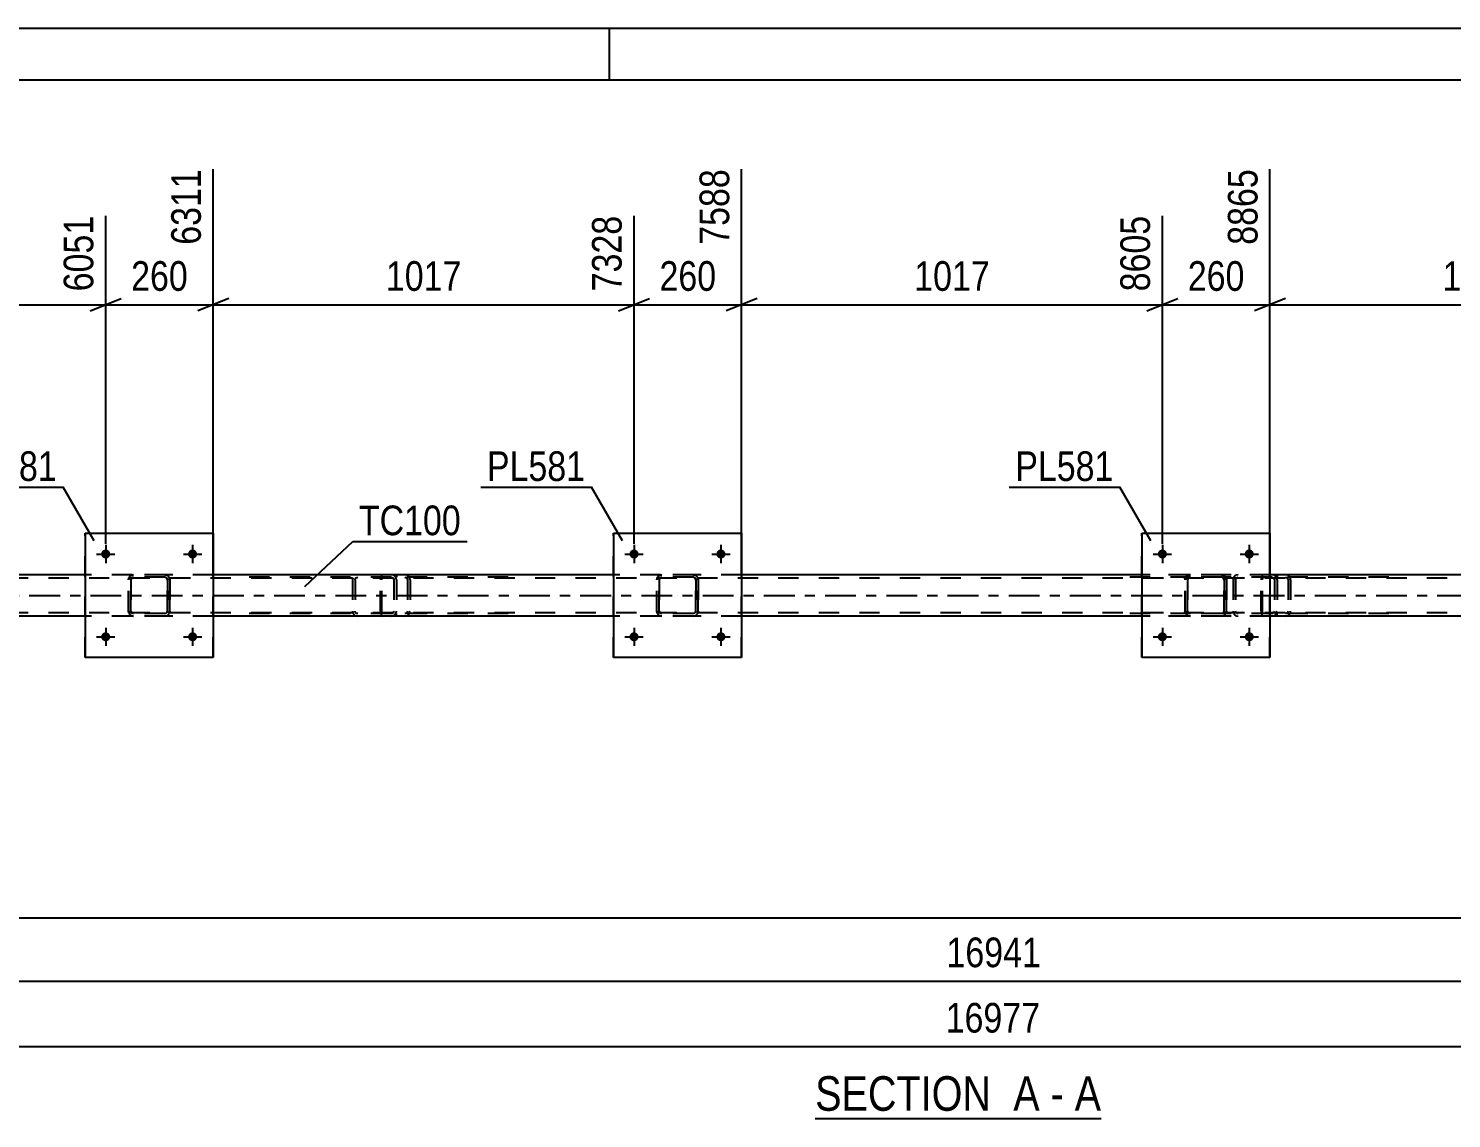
# Model space of a CAD drawing. Header units: millimetres. Extents: x -129 to 712, y -428 to 166.
# Drawn here: x 235.8 to 373.3, y 61.1 to 166.4 of the extents above; entities that cross this region are included whole.
import ezdxf

# ---------------------------------------------------------------- set-up
doc = ezdxf.new("R2010")
doc.units = ezdxf.units.MM
doc.linetypes.add('DXK_LINE_DOT2', pattern=[3.9198, 1.9599, -1.9599])
doc.linetypes.add('DXK_LINE_DOT3', pattern=[5.9187, 2.979, -0.9799, 0.9799, -0.9799])
doc.styles.add('Arial Narrow', font='ARIALN.TTF', dxfattribs={"height": 0.2})

# ---------------------------------------------------------------- blocks, each defined once
blk = doc.blocks.new('Unknown-232816670-1133')
at = {"color": 5, "linetype": 'Continuous'}
for p, q in [((711.94, 166.41), (-129.06, 166.41)), ((291.94, 161.41), (291.94, 166.41)), ((706.94, 161.41), (-124.06, 161.41))]:
    blk.add_line(p, q, dxfattribs=at)
blk = doc.blocks.new('Unknown-232816670-11 - 6691')
at = {"color": 6, "linetype": 'Continuous'}
blk.add_line((311.81, 61.06), (339.46, 61.06), dxfattribs=at)
at = {"color": 0, "linetype": 'Continuous'}
for points in [[(329.92, 61.81), (329.92, 65.31), (311.81, 65.31), (311.81, 61.81)], [(333.53, 61.81), (333.53, 65.31), (330.97, 65.31), (330.97, 61.81)], [(335.85, 61.81), (335.85, 65.31), (334.58, 65.31), (334.58, 61.81)], [(339.46, 61.81), (339.46, 65.31), (336.9, 65.31), (336.9, 61.81)]]:
    blk.add_wipeout(points, dxfattribs=at)
at = {"color": 7, "linetype": 'Continuous', "style": 'Arial Narrow'}
for s, p in [('SECTION ', (311.81, 61.81)), ('A', (330.97, 61.81)), ('A', (336.9, 61.81)), ('-', (334.58, 61.81))]:
    blk.add_text(s, height=3.34, dxfattribs=at).set_placement(p)
blk = doc.blocks.new('Part-232816670-6925 - 6691')
at = {"color": 7, "linetype": 'DXK_LINE_DOT2'}
for p, q in [((355.95, 113.62), (341.05, 113.62)), ((355.95, 113.38), (341.05, 113.38)), ((352.25, 113.32), (352.21, 113.14)), ((352.21, 113.14), (352.21, 110.1)), ((352.46, 113.14), (352.48, 113.23)), ((352.46, 113.14), (352.46, 110.1)), ((352.48, 113.23), (352.54, 113.31)), ((352.72, 113.62), (352.52, 113.58)), ((352.54, 113.31), (352.62, 113.36)), ((352.62, 113.36), (352.72, 113.38)), ((356.15, 113.58), (355.95, 113.62)), ((355.95, 113.38), (356.05, 113.36)), ((356.05, 113.36), (356.14, 113.31)), ((356.14, 113.31), (356.19, 113.23)), ((356.19, 113.23), (356.21, 113.14)), ((356.21, 113.14), (356.21, 110.1)), ((356.44, 113.27), (356.43, 113.32)), ((356.47, 113.14), (356.44, 113.27)), ((356.47, 113.14), (356.47, 110.1)), ((352.21, 110.1), (352.22, 110.07)), ((352.48, 110.01), (352.46, 110.1)), ((356.21, 110.1), (356.19, 110.01)), ((356.46, 110.07), (356.47, 110.1)), ((355.95, 109.86), (341.05, 109.86)), ((355.95, 109.62), (341.05, 109.62)), ((352.22, 110.07), (352.25, 109.92)), ((352.54, 109.93), (352.48, 110.01)), ((352.52, 109.66), (352.72, 109.62)), ((352.62, 109.88), (352.54, 109.93)), ((352.72, 109.86), (352.62, 109.88)), ((356.05, 109.88), (355.95, 109.86)), ((355.95, 109.62), (356.15, 109.66)), ((356.14, 109.93), (356.05, 109.88)), ((356.19, 110.01), (356.14, 109.93)), ((356.43, 109.92), (356.44, 109.96)), ((356.44, 109.96), (356.46, 110.07))]:
    blk.add_line(p, q, dxfattribs=at)
for centre, start, end in [((352.7, 113.12), 110.7583, 155.68), ((355.97, 113.12), 24.32, 69.2417), ((352.7, 110.12), 204.32, 249.2417), ((355.97, 110.12), 290.7583, 335.68)]:
    blk.add_arc(centre, 0.496, start, end, dxfattribs=at)
blk = doc.blocks.new('Part-232816670-6918 - 6691')
at = {"color": 7, "linetype": 'DXK_LINE_DOT2'}
for p, q in [((269.8, 113.32), (269.78, 113.14)), ((269.78, 110.1), (269.78, 113.14)), ((269.86, 113.48), (269.8, 113.32)), ((269.95, 113.58), (269.86, 113.48)), ((269.92, 113.14), (269.93, 113.23)), ((269.92, 110.1), (269.92, 113.14)), ((269.93, 113.23), (269.96, 113.31)), ((270.05, 113.62), (269.95, 113.58)), ((269.96, 113.31), (270, 113.36)), ((270, 113.36), (270.05, 113.38)), ((282.14, 113.62), (270.05, 113.62)), ((282.14, 113.38), (270.05, 113.38)), ((271.33, 113.62), (271.33, 113.38)), ((272.34, 113.58), (272.15, 113.62)), ((272.15, 113.38), (272.24, 113.36)), ((272.24, 113.36), (272.32, 113.31)), ((272.32, 113.31), (272.38, 113.23)), ((272.38, 113.23), (272.4, 113.14)), ((272.4, 113.14), (272.4, 110.1)), ((272.62, 113.27), (272.61, 113.32)), ((272.65, 113.14), (272.62, 113.27)), ((272.65, 113.14), (272.65, 110.1)), ((269.78, 110.1), (269.8, 109.92)), ((269.93, 110.01), (269.92, 110.1)), ((272.4, 110.1), (272.38, 110.01)), ((272.64, 110.07), (272.65, 110.1)), ((269.8, 109.92), (269.86, 109.76)), ((269.86, 109.76), (269.95, 109.66)), ((269.96, 109.93), (269.93, 110.01)), ((269.95, 109.66), (270.05, 109.62)), ((270, 109.88), (269.96, 109.93)), ((270.05, 109.86), (270, 109.88)), ((282.14, 109.86), (270.05, 109.86)), ((282.14, 109.62), (270.05, 109.62)), ((271.33, 109.62), (271.33, 109.86)), ((272.24, 109.88), (272.15, 109.86)), ((272.15, 109.62), (272.34, 109.66)), ((272.32, 109.93), (272.24, 109.88)), ((272.38, 110.01), (272.32, 109.93)), ((272.61, 109.92), (272.62, 109.96)), ((272.62, 109.96), (272.64, 110.07))]:
    blk.add_line(p, q, dxfattribs=at)
for centre, start, end in [((272.16, 113.12), 23.8494, 68.8059), ((272.16, 110.11), 291.1941, 336.1506)]:
    blk.add_arc(centre, 0.492, start, end, dxfattribs=at)
blk = doc.blocks.new('Part-232816670-6811 - 6691')
at = {"color": 2, "linetype": 'Continuous'}
for p, q in [((241.22, 113.62), (204.4, 113.62)), ((292.3, 113.62), (253.62, 113.62)), ((343.38, 113.62), (304.7, 113.62)), ((394.46, 113.62), (355.78, 113.62)), ((241.22, 109.62), (204.4, 109.62)), ((292.3, 109.62), (253.62, 109.62)), ((343.38, 109.62), (304.7, 109.62)), ((394.46, 109.62), (355.78, 109.62))]:
    blk.add_line(p, q, dxfattribs=at)
at = {"color": 7, "linetype": 'DXK_LINE_DOT2'}
for p, q in [((619.87, 113.3), (204.4, 113.3)), ((253.62, 113.62), (241.22, 113.62)), ((304.7, 113.62), (292.3, 113.62)), ((355.78, 113.62), (343.38, 113.62)), ((619.87, 109.94), (204.4, 109.94)), ((253.62, 109.62), (241.22, 109.62)), ((304.7, 109.62), (292.3, 109.62)), ((355.78, 109.62), (343.38, 109.62))]:
    blk.add_line(p, q, dxfattribs=at)
at = {"color": 7, "linetype": 'DXK_LINE_DOT3'}
blk.add_line((194.4, 111.62), (619.87, 111.62), dxfattribs=at)
blk = doc.blocks.new('Part-232816670-6917 - 6691')
at = {"color": 7, "linetype": 'DXK_LINE_DOT2'}
for p, q in [((354.94, 113.32), (354.92, 113.14)), ((354.92, 110.1), (354.92, 113.14)), ((355, 113.48), (354.94, 113.32)), ((355.09, 113.58), (355, 113.48)), ((355.05, 113.14), (355.06, 113.23)), ((355.05, 110.1), (355.05, 113.14)), ((355.06, 113.23), (355.09, 113.31)), ((355.19, 113.62), (355.09, 113.58)), ((355.09, 113.31), (355.14, 113.36)), ((355.14, 113.36), (355.19, 113.38)), ((367.28, 113.62), (355.19, 113.62)), ((367.28, 113.38), (355.19, 113.38)), ((356.47, 113.62), (356.47, 113.38)), ((357.47, 113.58), (357.28, 113.62)), ((357.28, 113.38), (357.38, 113.36)), ((357.38, 113.36), (357.46, 113.31)), ((357.46, 113.31), (357.51, 113.23)), ((357.51, 113.23), (357.53, 113.14)), ((357.53, 113.14), (357.53, 110.1)), ((357.76, 113.27), (357.75, 113.32)), ((357.78, 113.14), (357.76, 113.27)), ((357.78, 113.14), (357.78, 110.1)), ((354.92, 110.1), (354.94, 109.92)), ((355.06, 110.01), (355.05, 110.1)), ((357.53, 110.1), (357.51, 110.01)), ((357.78, 110.07), (357.78, 110.1)), ((354.94, 109.92), (355, 109.76)), ((355, 109.76), (355.09, 109.66)), ((355.09, 109.93), (355.06, 110.01)), ((355.14, 109.88), (355.09, 109.93)), ((355.09, 109.66), (355.19, 109.62)), ((355.19, 109.86), (355.14, 109.88)), ((367.28, 109.86), (355.19, 109.86)), ((367.28, 109.62), (355.19, 109.62)), ((356.47, 109.62), (356.47, 109.86)), ((357.38, 109.88), (357.28, 109.86)), ((357.28, 109.62), (357.47, 109.66)), ((357.46, 109.93), (357.38, 109.88)), ((357.51, 110.01), (357.46, 109.93)), ((357.75, 109.92), (357.76, 109.96)), ((357.76, 109.96), (357.78, 110.07))]:
    blk.add_line(p, q, dxfattribs=at)
for centre, start, end in [((357.3, 113.12), 23.8494, 68.8059), ((357.3, 110.11), 291.1941, 336.1506)]:
    blk.add_arc(centre, 0.492, start, end, dxfattribs=at)
blk = doc.blocks.new('Part-232816670-6926 - 6691')
at = {"color": 7, "linetype": 'DXK_LINE_DOT2'}
for p, q in [((270.82, 113.62), (255.91, 113.62)), ((270.82, 113.38), (255.91, 113.38)), ((267.1, 113.27), (267.07, 113.14)), ((267.07, 113.14), (267.07, 110.1)), ((267.11, 113.32), (267.1, 113.27)), ((267.33, 113.14), (267.35, 113.23)), ((267.33, 113.14), (267.33, 110.1)), ((267.35, 113.23), (267.4, 113.31)), ((267.59, 113.62), (267.39, 113.58)), ((267.4, 113.31), (267.49, 113.36)), ((267.49, 113.36), (267.59, 113.38)), ((271.02, 113.58), (270.82, 113.62)), ((270.82, 113.38), (270.92, 113.36)), ((270.92, 113.36), (271, 113.31)), ((271, 113.31), (271.06, 113.23)), ((271.06, 113.23), (271.08, 113.14)), ((271.08, 113.14), (271.08, 110.1)), ((271.3, 113.27), (271.29, 113.32)), ((271.33, 113.14), (271.3, 113.27)), ((271.33, 113.14), (271.33, 110.1)), ((267.07, 110.1), (267.08, 110.07)), ((267.35, 110.01), (267.33, 110.1)), ((271.08, 110.1), (271.06, 110.01)), ((271.32, 110.07), (271.33, 110.1)), ((270.82, 109.86), (255.91, 109.86)), ((270.82, 109.62), (255.91, 109.62)), ((267.08, 110.07), (267.1, 109.96)), ((267.1, 109.96), (267.11, 109.92)), ((267.4, 109.93), (267.35, 110.01)), ((267.39, 109.66), (267.59, 109.62)), ((267.49, 109.88), (267.4, 109.93)), ((267.59, 109.86), (267.49, 109.88)), ((270.92, 109.88), (270.82, 109.86)), ((270.82, 109.62), (271.02, 109.66)), ((271, 109.93), (270.92, 109.88)), ((271.06, 110.01), (271, 109.93)), ((271.29, 109.92), (271.3, 109.96)), ((271.3, 109.96), (271.32, 110.07))]:
    blk.add_line(p, q, dxfattribs=at)
for centre, start, end in [((270.84, 113.12), 24.32, 69.2417), ((267.57, 110.12), 204.32, 249.2417), ((270.84, 110.12), 290.7583, 335.68)]:
    blk.add_arc(centre, 0.496, start, end, dxfattribs=at)
blk = doc.blocks.new('Part-232816670-63332 - 6691')
at = {"color": 7, "linetype": 'DXK_LINE_DOT2'}
for p, q in [((245.42, 113.14), (245.46, 113.32)), ((245.46, 113.32), (245.42, 113.14)), ((245.42, 110.1), (245.42, 113.14)), ((245.42, 113.14), (245.42, 113.14)), ((245.42, 110.1), (245.42, 113.14)), ((245.66, 113.14), (245.68, 113.23)), ((245.68, 113.23), (245.66, 113.14)), ((245.66, 110.1), (245.66, 113.14)), ((245.66, 113.14), (245.66, 113.14)), ((245.66, 113.14), (245.66, 110.1)), ((245.68, 113.23), (245.73, 113.31)), ((245.73, 113.31), (245.68, 113.23)), ((245.72, 113.58), (245.9, 113.62)), ((245.9, 113.62), (245.72, 113.58)), ((245.81, 113.36), (245.73, 113.31)), ((245.9, 113.38), (245.81, 113.36)), ((248.94, 113.62), (245.9, 113.62)), ((248.94, 113.38), (245.9, 113.38)), ((248.94, 113.62), (249.13, 113.58)), ((249.13, 113.58), (248.94, 113.62)), ((249.04, 113.36), (248.94, 113.38)), ((249.04, 113.36), (249.11, 113.31)), ((249.11, 113.31), (249.17, 113.23)), ((249.17, 113.23), (249.11, 113.31)), ((249.17, 113.23), (249.18, 113.14)), ((249.18, 113.14), (249.17, 113.23)), ((249.18, 110.1), (249.18, 113.14)), ((249.18, 113.14), (249.18, 113.14)), ((249.18, 113.14), (249.18, 110.1)), ((249.39, 113.32), (249.42, 113.14)), ((249.42, 113.14), (249.39, 113.32)), ((249.42, 110.1), (249.42, 113.14)), ((249.42, 113.14), (249.42, 113.14)), ((249.42, 113.14), (249.42, 110.1)), ((245.42, 110.1), (245.42, 110.1)), ((245.46, 109.92), (245.42, 110.1)), ((245.42, 110.1), (245.46, 109.92)), ((245.66, 110.1), (245.66, 110.1)), ((245.68, 110.01), (245.66, 110.1)), ((245.66, 110.1), (245.68, 110.01)), ((249.18, 110.1), (249.17, 110.01)), ((249.17, 110.01), (249.18, 110.1)), ((249.18, 110.1), (249.18, 110.1)), ((249.42, 110.1), (249.39, 109.92)), ((249.39, 109.92), (249.42, 110.1)), ((249.42, 110.1), (249.42, 110.1)), ((245.73, 109.93), (245.68, 110.01)), ((245.68, 110.01), (245.73, 109.93)), ((245.9, 109.62), (245.72, 109.66)), ((245.72, 109.66), (245.9, 109.62)), ((245.81, 109.88), (245.73, 109.93)), ((245.9, 109.86), (245.81, 109.88)), ((248.94, 109.86), (245.9, 109.86)), ((248.94, 109.62), (245.9, 109.62)), ((249.04, 109.88), (248.94, 109.86)), ((249.13, 109.66), (248.94, 109.62)), ((248.94, 109.62), (249.13, 109.66)), ((249.11, 109.93), (249.04, 109.88)), ((249.17, 110.01), (249.11, 109.93)), ((249.11, 109.93), (249.17, 110.01))]:
    blk.add_line(p, q, dxfattribs=at)
at = {"color": 7, "linetype": 'DXK_LINE_DOT3'}
blk.add_line((247.42, 111.62), (247.42, 111.62), dxfattribs=at)
at = {"color": 7, "linetype": 'DXK_LINE_DOT2'}
for centre, start, end in [((245.9, 113.14), 112.5, 157.5), ((245.9, 113.14), 112.5, 157.5), ((248.94, 113.14), 22.5, 67.5), ((248.94, 113.14), 22.5, 67.5), ((245.9, 110.1), 202.5, 247.5), ((245.9, 110.1), 202.5, 247.5), ((248.94, 110.1), 292.5, 337.5), ((248.94, 110.1), 292.5, 337.5)]:
    blk.add_arc(centre, 0.48, start, end, dxfattribs=at)
blk = doc.blocks.new('Part-232816670-63333 - 6691')
at = {"color": 2, "linetype": 'Continuous'}
for p, q in [((241.22, 117.62), (241.22, 105.62)), ((241.22, 117.62), (253.62, 117.62)), ((253.62, 117.62), (253.62, 105.62)), ((253.62, 105.62), (241.22, 105.62))]:
    blk.add_line(p, q, dxfattribs=at)
at = {"color": 7, "linetype": 'DXK_LINE_DOT2'}
for p, q in [((241.22, 105.62), (241.22, 117.62)), ((253.62, 105.62), (253.62, 117.62))]:
    blk.add_line(p, q, dxfattribs=at)
blk = doc.blocks.new('Part-232816670-63334 - 6691')
at = {"color": 7, "linetype": 'DXK_LINE_DOT2'}
for p, q in [((296.5, 113.14), (296.54, 113.32)), ((296.54, 113.32), (296.5, 113.14)), ((296.5, 110.1), (296.5, 113.14)), ((296.5, 113.14), (296.5, 113.14)), ((296.5, 110.1), (296.5, 113.14)), ((296.74, 113.14), (296.76, 113.23)), ((296.76, 113.23), (296.74, 113.14)), ((296.74, 110.1), (296.74, 113.14)), ((296.74, 113.14), (296.74, 113.14)), ((296.74, 113.14), (296.74, 110.1)), ((296.76, 113.23), (296.81, 113.31)), ((296.81, 113.31), (296.76, 113.23)), ((296.8, 113.58), (296.98, 113.62)), ((296.98, 113.62), (296.8, 113.58)), ((296.89, 113.36), (296.81, 113.31)), ((296.98, 113.38), (296.89, 113.36)), ((300.02, 113.62), (296.98, 113.62)), ((300.02, 113.38), (296.98, 113.38)), ((300.02, 113.62), (300.21, 113.58)), ((300.21, 113.58), (300.02, 113.62)), ((300.12, 113.36), (300.02, 113.38)), ((300.12, 113.36), (300.19, 113.31)), ((300.19, 113.31), (300.25, 113.23)), ((300.25, 113.23), (300.19, 113.31)), ((300.25, 113.23), (300.26, 113.14)), ((300.26, 113.14), (300.25, 113.23)), ((300.26, 110.1), (300.26, 113.14)), ((300.26, 113.14), (300.26, 113.14)), ((300.26, 113.14), (300.26, 110.1)), ((300.47, 113.32), (300.5, 113.14)), ((300.5, 113.14), (300.47, 113.32)), ((300.5, 110.1), (300.5, 113.14)), ((300.5, 113.14), (300.5, 113.14)), ((300.5, 113.14), (300.5, 110.1)), ((296.5, 110.1), (296.5, 110.1)), ((296.54, 109.92), (296.5, 110.1)), ((296.5, 110.1), (296.54, 109.92)), ((296.74, 110.1), (296.74, 110.1)), ((296.76, 110.01), (296.74, 110.1)), ((296.74, 110.1), (296.76, 110.01)), ((300.26, 110.1), (300.25, 110.01)), ((300.25, 110.01), (300.26, 110.1)), ((300.26, 110.1), (300.26, 110.1)), ((300.5, 110.1), (300.47, 109.92)), ((300.47, 109.92), (300.5, 110.1)), ((300.5, 110.1), (300.5, 110.1)), ((296.81, 109.93), (296.76, 110.01)), ((296.76, 110.01), (296.81, 109.93)), ((296.98, 109.62), (296.8, 109.66)), ((296.8, 109.66), (296.98, 109.62)), ((296.89, 109.88), (296.81, 109.93)), ((296.98, 109.86), (296.89, 109.88)), ((300.02, 109.86), (296.98, 109.86)), ((300.02, 109.62), (296.98, 109.62)), ((300.12, 109.88), (300.02, 109.86)), ((300.21, 109.66), (300.02, 109.62)), ((300.02, 109.62), (300.21, 109.66)), ((300.19, 109.93), (300.12, 109.88)), ((300.25, 110.01), (300.19, 109.93)), ((300.19, 109.93), (300.25, 110.01))]:
    blk.add_line(p, q, dxfattribs=at)
at = {"color": 7, "linetype": 'DXK_LINE_DOT3'}
blk.add_line((298.5, 111.62), (298.5, 111.62), dxfattribs=at)
at = {"color": 7, "linetype": 'DXK_LINE_DOT2'}
for centre, start, end in [((296.98, 113.14), 112.5, 157.5), ((296.98, 113.14), 112.5, 157.5), ((300.02, 113.14), 22.5, 67.5), ((300.02, 113.14), 22.5, 67.5), ((296.98, 110.1), 202.5, 247.5), ((296.98, 110.1), 202.5, 247.5), ((300.02, 110.1), 292.5, 337.5), ((300.02, 110.1), 292.5, 337.5)]:
    blk.add_arc(centre, 0.48, start, end, dxfattribs=at)
blk = doc.blocks.new('Part-232816670-63335 - 6691')
at = {"color": 2, "linetype": 'Continuous'}
for p, q in [((292.3, 117.62), (292.3, 105.62)), ((292.3, 117.62), (304.7, 117.62)), ((304.7, 117.62), (304.7, 105.62)), ((304.7, 105.62), (292.3, 105.62))]:
    blk.add_line(p, q, dxfattribs=at)
at = {"color": 7, "linetype": 'DXK_LINE_DOT2'}
for p, q in [((292.3, 105.62), (292.3, 117.62)), ((304.7, 105.62), (304.7, 117.62))]:
    blk.add_line(p, q, dxfattribs=at)
blk = doc.blocks.new('Part-232816670-63336 - 6691')
at = {"color": 7, "linetype": 'DXK_LINE_DOT2'}
for p, q in [((347.58, 113.14), (347.62, 113.32)), ((347.62, 113.32), (347.58, 113.14)), ((347.58, 110.1), (347.58, 113.14)), ((347.58, 113.14), (347.58, 113.14)), ((347.58, 110.1), (347.58, 113.14)), ((347.82, 113.14), (347.84, 113.23)), ((347.84, 113.23), (347.82, 113.14)), ((347.82, 110.1), (347.82, 113.14)), ((347.82, 113.14), (347.82, 113.14)), ((347.82, 113.14), (347.82, 110.1)), ((347.84, 113.23), (347.89, 113.31)), ((347.89, 113.31), (347.84, 113.23)), ((347.88, 113.58), (348.06, 113.62)), ((348.06, 113.62), (347.88, 113.58)), ((347.97, 113.36), (347.89, 113.31)), ((348.06, 113.38), (347.97, 113.36)), ((351.1, 113.62), (348.06, 113.62)), ((351.1, 113.38), (348.06, 113.38)), ((351.1, 113.62), (351.29, 113.58)), ((351.29, 113.58), (351.1, 113.62)), ((351.2, 113.36), (351.1, 113.38)), ((351.2, 113.36), (351.27, 113.31)), ((351.27, 113.31), (351.33, 113.23)), ((351.33, 113.23), (351.27, 113.31)), ((351.33, 113.23), (351.34, 113.14)), ((351.34, 113.14), (351.33, 113.23)), ((351.34, 110.1), (351.34, 113.14)), ((351.34, 113.14), (351.34, 113.14)), ((351.34, 113.14), (351.34, 110.1)), ((351.55, 113.32), (351.58, 113.14)), ((351.58, 113.14), (351.55, 113.32)), ((351.58, 110.1), (351.58, 113.14)), ((351.58, 113.14), (351.58, 113.14)), ((351.58, 113.14), (351.58, 110.1)), ((347.58, 110.1), (347.58, 110.1)), ((347.62, 109.92), (347.58, 110.1)), ((347.58, 110.1), (347.62, 109.92)), ((347.82, 110.1), (347.82, 110.1)), ((347.84, 110.01), (347.82, 110.1)), ((347.82, 110.1), (347.84, 110.01)), ((351.34, 110.1), (351.33, 110.01)), ((351.33, 110.01), (351.34, 110.1)), ((351.34, 110.1), (351.34, 110.1)), ((351.58, 110.1), (351.55, 109.92)), ((351.55, 109.92), (351.58, 110.1)), ((351.58, 110.1), (351.58, 110.1)), ((347.89, 109.93), (347.84, 110.01)), ((347.84, 110.01), (347.89, 109.93)), ((348.06, 109.62), (347.88, 109.66)), ((347.88, 109.66), (348.06, 109.62)), ((347.97, 109.88), (347.89, 109.93)), ((348.06, 109.86), (347.97, 109.88)), ((351.1, 109.86), (348.06, 109.86)), ((351.1, 109.62), (348.06, 109.62)), ((351.2, 109.88), (351.1, 109.86)), ((351.29, 109.66), (351.1, 109.62)), ((351.1, 109.62), (351.29, 109.66)), ((351.27, 109.93), (351.2, 109.88)), ((351.33, 110.01), (351.27, 109.93)), ((351.27, 109.93), (351.33, 110.01))]:
    blk.add_line(p, q, dxfattribs=at)
at = {"color": 7, "linetype": 'DXK_LINE_DOT3'}
blk.add_line((349.58, 111.62), (349.58, 111.62), dxfattribs=at)
at = {"color": 7, "linetype": 'DXK_LINE_DOT2'}
for centre, start, end in [((348.06, 113.14), 112.5, 157.5), ((348.06, 113.14), 112.5, 157.5), ((351.1, 113.14), 22.5, 67.5), ((351.1, 113.14), 22.5, 67.5), ((348.06, 110.1), 202.5, 247.5), ((348.06, 110.1), 202.5, 247.5), ((351.1, 110.1), 292.5, 337.5), ((351.1, 110.1), 292.5, 337.5)]:
    blk.add_arc(centre, 0.48, start, end, dxfattribs=at)
blk = doc.blocks.new('Part-232816670-63337 - 6691')
at = {"color": 2, "linetype": 'Continuous'}
for p, q in [((343.38, 117.62), (343.38, 105.62)), ((343.38, 117.62), (355.78, 117.62)), ((355.78, 117.62), (355.78, 105.62)), ((355.78, 105.62), (343.38, 105.62))]:
    blk.add_line(p, q, dxfattribs=at)
at = {"color": 7, "linetype": 'DXK_LINE_DOT2'}
for p, q in [((343.38, 105.62), (343.38, 117.62)), ((355.78, 105.62), (355.78, 117.62))]:
    blk.add_line(p, q, dxfattribs=at)
blk = doc.blocks.new('Bolt-232816670-63358 - 6691')
at = {"linetype": 'Continuous'}
for points in [[(243.66, 107.62, -1), (242.78, 107.62, -1)], [(252.06, 107.62, -1), (251.18, 107.62, -1)]]:
    blk.add_hatch(color=1, dxfattribs=at).paths.add_polyline_path(points)
at = {"color": 1, "linetype": 'Continuous'}
for p, q in [((242.34, 107.62), (244.1, 107.62)), ((243.22, 108.5), (243.22, 106.74)), ((250.74, 107.62), (252.5, 107.62)), ((251.62, 108.5), (251.62, 106.74))]:
    blk.add_line(p, q, dxfattribs=at)
blk = doc.blocks.new('Bolt-232816670-63359 - 6691')
at = {"linetype": 'Continuous'}
for points in [[(243.66, 115.62, -1), (242.78, 115.62, -1)], [(252.06, 115.62, -1), (251.18, 115.62, -1)]]:
    blk.add_hatch(color=1, dxfattribs=at).paths.add_polyline_path(points)
at = {"color": 1, "linetype": 'Continuous'}
for p, q in [((242.34, 115.62), (244.1, 115.62)), ((243.22, 116.5), (243.22, 114.74)), ((250.74, 115.62), (252.5, 115.62)), ((251.62, 116.5), (251.62, 114.74))]:
    blk.add_line(p, q, dxfattribs=at)
blk = doc.blocks.new('Bolt-232816670-63360 - 6691')
at = {"linetype": 'Continuous'}
for points in [[(294.74, 107.62, -1), (293.86, 107.62, -1)], [(303.14, 107.62, -1), (302.26, 107.62, -1)]]:
    blk.add_hatch(color=1, dxfattribs=at).paths.add_polyline_path(points)
at = {"color": 1, "linetype": 'Continuous'}
for p, q in [((293.42, 107.62), (295.18, 107.62)), ((294.3, 108.5), (294.3, 106.74)), ((301.82, 107.62), (303.58, 107.62)), ((302.7, 108.5), (302.7, 106.74))]:
    blk.add_line(p, q, dxfattribs=at)
blk = doc.blocks.new('Bolt-232816670-63361 - 6691')
at = {"linetype": 'Continuous'}
for points in [[(294.74, 115.62, -1), (293.86, 115.62, -1)], [(303.14, 115.62, -1), (302.26, 115.62, -1)]]:
    blk.add_hatch(color=1, dxfattribs=at).paths.add_polyline_path(points)
at = {"color": 1, "linetype": 'Continuous'}
for p, q in [((293.42, 115.62), (295.18, 115.62)), ((294.3, 116.5), (294.3, 114.74)), ((301.82, 115.62), (303.58, 115.62)), ((302.7, 116.5), (302.7, 114.74))]:
    blk.add_line(p, q, dxfattribs=at)
blk = doc.blocks.new('Bolt-232816670-63362 - 6691')
at = {"linetype": 'Continuous'}
for points in [[(345.82, 107.62, -1), (344.94, 107.62, -1)], [(354.22, 107.62, -1), (353.34, 107.62, -1)]]:
    blk.add_hatch(color=1, dxfattribs=at).paths.add_polyline_path(points)
at = {"color": 1, "linetype": 'Continuous'}
for p, q in [((344.5, 107.62), (346.26, 107.62)), ((345.38, 108.5), (345.38, 106.74)), ((352.9, 107.62), (354.66, 107.62)), ((353.78, 108.5), (353.78, 106.74))]:
    blk.add_line(p, q, dxfattribs=at)
blk = doc.blocks.new('Bolt-232816670-63363 - 6691')
at = {"linetype": 'Continuous'}
for points in [[(345.82, 115.62, -1), (344.94, 115.62, -1)], [(354.22, 115.62, -1), (353.34, 115.62, -1)]]:
    blk.add_hatch(color=1, dxfattribs=at).paths.add_polyline_path(points)
at = {"color": 1, "linetype": 'Continuous'}
for p, q in [((344.5, 115.62), (346.26, 115.62)), ((345.38, 116.5), (345.38, 114.74)), ((352.9, 115.62), (354.66, 115.62)), ((353.78, 116.5), (353.78, 114.74))]:
    blk.add_line(p, q, dxfattribs=at)
blk = doc.blocks.new('StraightDimension-232816670-79049 - 6691')
at = {"color": 7, "linetype": 'Continuous'}
blk.add_line((0.37, 68.02), (657.63, 68.02), dxfattribs=at)
at = {"color": 0}
blk.add_wipeout([(334.17, 68.77), (334.17, 72.97), (323.83, 72.97), (323.83, 68.77)], dxfattribs=at)
at = {"color": 3, "style": 'Arial Narrow'}
blk.add_text('16977', height=2.863, dxfattribs=at).set_placement((324.43, 69.37))
blk = doc.blocks.new('StraightDimension-232816670-16567 - 6691')
at = {"color": 7, "linetype": 'Continuous'}
blk.add_line((1.17, 74.34), (656.99, 74.34), dxfattribs=at)
at = {"color": 0}
blk.add_wipeout([(334.25, 75.09), (334.25, 79.29), (323.91, 79.29), (323.91, 75.09)], dxfattribs=at)
at = {"color": 3, "style": 'Arial Narrow'}
blk.add_text('16941', height=2.863, dxfattribs=at).set_placement((324.51, 75.69))
blk = doc.blocks.new('StraightDimension-232816670-79014 - 6691')
at = {"color": 7, "linetype": 'Continuous'}
blk.add_line((204, 80.46), (656.99, 80.46), dxfattribs=at)
blk = doc.blocks.new('StraightDimension-232816670-77191 - 6691')
at = {"color": 7, "linetype": 'Continuous'}
for p, q in [((355.78, 114.62), (355.78, 152.82)), ((396.46, 116.62), (396.46, 148.32)), ((357.28, 140.31), (354.28, 139.11)), ((355.78, 139.71), (396.46, 139.71)), ((394.96, 139.11), (397.96, 140.31))]:
    blk.add_line(p, q, dxfattribs=at)
at = {"color": 0}
blk.add_wipeout([(380.38, 140.46), (380.38, 144.66), (371.87, 144.66), (371.87, 140.46)], dxfattribs=at)
at = {"color": 3, "style": 'Arial Narrow'}
blk.add_text('1017', height=2.863, dxfattribs=at).set_placement((372.47, 141.06))
at = {"color": 0, "linetype": 'Continuous'}
blk.add_wipeout([(395.86, 148.92), (391.66, 148.92), (391.66, 140.41), (395.86, 140.41)], dxfattribs=at)
at = {"color": 3, "linetype": 'Continuous', "style": 'Arial Narrow'}
blk.add_text('9882', height=2.863, rotation=90.0002, dxfattribs=at).set_placement((395.26, 141.01))
blk = doc.blocks.new('StraightDimension-232816670-77192 - 6691')
at = {"color": 7, "linetype": 'Continuous'}
for p, q in [((355.78, 114.62), (355.78, 152.82)), ((345.38, 116.62), (345.38, 148.32)), ((343.88, 139.11), (346.88, 140.31)), ((345.38, 139.71), (355.78, 139.71)), ((357.28, 140.31), (354.28, 139.11))]:
    blk.add_line(p, q, dxfattribs=at)
at = {"color": 0}
blk.add_wipeout([(353.93, 140.46), (353.93, 144.66), (347.24, 144.66), (347.24, 140.46)], dxfattribs=at)
at = {"color": 3, "style": 'Arial Narrow'}
blk.add_text('260', height=2.863, dxfattribs=at).set_placement((347.84, 141.06))
at = {"color": 0, "linetype": 'Continuous'}
blk.add_wipeout([(355.18, 153.42), (350.98, 153.42), (350.98, 144.91), (355.18, 144.91)], dxfattribs=at)
at = {"color": 3, "linetype": 'Continuous', "style": 'Arial Narrow'}
blk.add_text('8865', height=2.863, rotation=90.0002, dxfattribs=at).set_placement((354.58, 145.51))
blk = doc.blocks.new('StraightDimension-232816670-77193 - 6691')
at = {"color": 7, "linetype": 'Continuous'}
for p, q in [((304.7, 114.62), (304.7, 152.82)), ((345.38, 116.62), (345.38, 148.32)), ((306.2, 140.31), (303.2, 139.11)), ((304.7, 139.71), (345.38, 139.71)), ((343.88, 139.11), (346.88, 140.31))]:
    blk.add_line(p, q, dxfattribs=at)
at = {"color": 0}
blk.add_wipeout([(329.3, 140.46), (329.3, 144.66), (320.79, 144.66), (320.79, 140.46)], dxfattribs=at)
at = {"color": 3, "style": 'Arial Narrow'}
blk.add_text('1017', height=2.863, dxfattribs=at).set_placement((321.39, 141.06))
at = {"color": 0, "linetype": 'Continuous'}
blk.add_wipeout([(344.78, 148.92), (340.58, 148.92), (340.58, 140.41), (344.78, 140.41)], dxfattribs=at)
at = {"color": 3, "linetype": 'Continuous', "style": 'Arial Narrow'}
blk.add_text('8605', height=2.863, rotation=90.0002, dxfattribs=at).set_placement((344.18, 141.01))
blk = doc.blocks.new('StraightDimension-232816670-77194 - 6691')
at = {"color": 7, "linetype": 'Continuous'}
for p, q in [((304.7, 114.62), (304.7, 152.82)), ((294.3, 116.62), (294.3, 148.32)), ((292.8, 139.11), (295.8, 140.31)), ((294.3, 139.71), (304.7, 139.71)), ((306.2, 140.31), (303.2, 139.11))]:
    blk.add_line(p, q, dxfattribs=at)
at = {"color": 0}
blk.add_wipeout([(302.85, 140.46), (302.85, 144.66), (296.16, 144.66), (296.16, 140.46)], dxfattribs=at)
at = {"color": 3, "style": 'Arial Narrow'}
blk.add_text('260', height=2.863, dxfattribs=at).set_placement((296.76, 141.06))
at = {"color": 0, "linetype": 'Continuous'}
blk.add_wipeout([(304.1, 153.42), (299.9, 153.42), (299.9, 144.91), (304.1, 144.91)], dxfattribs=at)
at = {"color": 3, "linetype": 'Continuous', "style": 'Arial Narrow'}
blk.add_text('7588', height=2.863, rotation=90.0002, dxfattribs=at).set_placement((303.5, 145.51))
blk = doc.blocks.new('StraightDimension-232816670-77195 - 6691')
at = {"color": 7, "linetype": 'Continuous'}
for p, q in [((253.62, 114.62), (253.62, 152.82)), ((294.3, 116.62), (294.3, 148.32)), ((255.12, 140.31), (252.12, 139.11)), ((253.62, 139.71), (294.3, 139.71)), ((292.8, 139.11), (295.8, 140.31))]:
    blk.add_line(p, q, dxfattribs=at)
at = {"color": 0}
blk.add_wipeout([(278.22, 140.46), (278.22, 144.66), (269.71, 144.66), (269.71, 140.46)], dxfattribs=at)
at = {"color": 3, "style": 'Arial Narrow'}
blk.add_text('1017', height=2.863, dxfattribs=at).set_placement((270.31, 141.06))
at = {"color": 0, "linetype": 'Continuous'}
blk.add_wipeout([(293.7, 148.92), (289.5, 148.92), (289.5, 140.41), (293.7, 140.41)], dxfattribs=at)
at = {"color": 3, "linetype": 'Continuous', "style": 'Arial Narrow'}
blk.add_text('7328', height=2.863, rotation=90.0002, dxfattribs=at).set_placement((293.1, 141.01))
blk = doc.blocks.new('StraightDimension-232816670-77196 - 6691')
at = {"color": 7, "linetype": 'Continuous'}
for p, q in [((253.62, 114.62), (253.62, 152.82)), ((243.22, 116.62), (243.22, 148.32)), ((241.72, 139.11), (244.72, 140.31)), ((243.22, 139.71), (253.62, 139.71)), ((255.12, 140.31), (252.12, 139.11))]:
    blk.add_line(p, q, dxfattribs=at)
at = {"color": 0}
blk.add_wipeout([(251.77, 140.46), (251.77, 144.66), (245.08, 144.66), (245.08, 140.46)], dxfattribs=at)
at = {"color": 3, "style": 'Arial Narrow'}
blk.add_text('260', height=2.863, dxfattribs=at).set_placement((245.68, 141.06))
at = {"color": 0, "linetype": 'Continuous'}
blk.add_wipeout([(253.02, 153.42), (248.82, 153.42), (248.82, 144.91), (253.02, 144.91)], dxfattribs=at)
at = {"color": 3, "linetype": 'Continuous', "style": 'Arial Narrow'}
blk.add_text('6311', height=2.863, rotation=90.0002, dxfattribs=at).set_placement((252.42, 145.51))
blk = doc.blocks.new('StraightDimension-232816670-77197 - 6691')
at = {"color": 7, "linetype": 'Continuous'}
for p, q in [((202.54, 115.62), (202.54, 152.82)), ((243.22, 116.62), (243.22, 148.32)), ((204.04, 140.31), (201.04, 139.11)), ((202.54, 139.71), (243.22, 139.71)), ((241.72, 139.11), (244.72, 140.31))]:
    blk.add_line(p, q, dxfattribs=at)
at = {"color": 0}
blk.add_wipeout([(227.14, 140.46), (227.14, 144.66), (218.63, 144.66), (218.63, 140.46)], dxfattribs=at)
at = {"color": 3, "style": 'Arial Narrow'}
blk.add_text('1017', height=2.863, dxfattribs=at).set_placement((219.23, 141.06))
at = {"color": 0, "linetype": 'Continuous'}
blk.add_wipeout([(242.62, 148.92), (238.42, 148.92), (238.42, 140.41), (242.62, 140.41)], dxfattribs=at)
at = {"color": 3, "linetype": 'Continuous', "style": 'Arial Narrow'}
blk.add_text('6051', height=2.863, rotation=90.0002, dxfattribs=at).set_placement((242.02, 141.01))
blk = doc.blocks.new('Mark-232816670-16631 - 6691')
at = {"color": 0}
blk.add_wipeout([(277.57, 117.44), (277.57, 120.44), (267.7, 120.44), (267.7, 117.44)], dxfattribs=at)
blk.add_wipeout([(277.57, 117.44), (277.57, 120.44), (267.7, 120.44), (267.7, 117.44)], dxfattribs=at)
at = {"color": 30, "linetype": 'Continuous'}
for p, q in [((262.46, 112.48), (267.1, 116.84)), ((267.1, 116.84), (278.17, 116.84))]:
    blk.add_line(p, q, dxfattribs=at)
at = {"color": 3, "style": 'Arial Narrow'}
blk.add_text('TC100', height=2.863, dxfattribs=at).set_placement((267.7, 117.44))
blk = doc.blocks.new('Mark-232816670-78282 - 6691')
at = {"color": 0}
blk.add_wipeout([(238.51, 122.68), (238.51, 125.68), (229, 125.68), (229, 122.68)], dxfattribs=at)
blk.add_wipeout([(238.51, 122.68), (238.51, 125.68), (229, 125.68), (229, 122.68)], dxfattribs=at)
at = {"color": 30, "linetype": 'Continuous'}
for p in [(228.4, 122.08), (242.11, 116.88)]:
    blk.add_line(p, (239.11, 122.08), dxfattribs=at)
at = {"color": 3, "style": 'Arial Narrow'}
blk.add_text('PL581', height=2.863, dxfattribs=at).set_placement((229, 122.68))
blk = doc.blocks.new('Mark-232816670-78285 - 6691')
at = {"color": 0}
blk.add_wipeout([(289.59, 122.68), (289.59, 125.68), (280.08, 125.68), (280.08, 122.68)], dxfattribs=at)
blk.add_wipeout([(289.59, 122.68), (289.59, 125.68), (280.08, 125.68), (280.08, 122.68)], dxfattribs=at)
at = {"color": 30, "linetype": 'Continuous'}
for p in [(279.48, 122.08), (293.19, 116.88)]:
    blk.add_line(p, (290.19, 122.08), dxfattribs=at)
at = {"color": 3, "style": 'Arial Narrow'}
blk.add_text('PL581', height=2.863, dxfattribs=at).set_placement((280.08, 122.68))
blk = doc.blocks.new('Mark-232816670-78288 - 6691')
at = {"color": 0}
blk.add_wipeout([(340.67, 122.68), (340.67, 125.68), (331.16, 125.68), (331.16, 122.68)], dxfattribs=at)
blk.add_wipeout([(340.67, 122.68), (340.67, 125.68), (331.16, 125.68), (331.16, 122.68)], dxfattribs=at)
at = {"color": 30, "linetype": 'Continuous'}
for p in [(330.56, 122.08), (344.27, 116.88)]:
    blk.add_line(p, (341.27, 122.08), dxfattribs=at)
at = {"color": 3, "style": 'Arial Narrow'}
blk.add_text('PL581', height=2.863, dxfattribs=at).set_placement((331.16, 122.68))

msp = doc.modelspace()

# ---------------------------------------------------------------- block references
for name in ['Unknown-232816670-1133', 'Part-232816670-63333 - 6691', 'Part-232816670-63335 - 6691', 'Part-232816670-63337 - 6691', 'Bolt-232816670-63359 - 6691', 'Bolt-232816670-63361 - 6691', 'Bolt-232816670-63363 - 6691', 'Part-232816670-6811 - 6691', 'Part-232816670-63332 - 6691', 'Part-232816670-6926 - 6691', 'Part-232816670-6918 - 6691', 'Part-232816670-63334 - 6691', 'Part-232816670-6925 - 6691', 'Part-232816670-63336 - 6691', 'Part-232816670-6917 - 6691', 'Bolt-232816670-63358 - 6691', 'Bolt-232816670-63360 - 6691', 'Bolt-232816670-63362 - 6691']:
    msp.add_blockref(name, (0, 0))

# ---------------------------------------------------------------- next in the draw order: block references
for name in ['StraightDimension-232816670-77191 - 6691', 'Unknown-232816670-11 - 6691']:
    msp.add_blockref(name, (0, 0))

# ---------------------------------------------------------------- next in the draw order: block references
for name in ['StraightDimension-232816670-77192 - 6691', 'StraightDimension-232816670-79049 - 6691']:
    msp.add_blockref(name, (0, 0))

# ---------------------------------------------------------------- next in the draw order: block references
for name in ['StraightDimension-232816670-77193 - 6691', 'StraightDimension-232816670-16567 - 6691']:
    msp.add_blockref(name, (0, 0))

# ---------------------------------------------------------------- next in the draw order: block references
for name in ['StraightDimension-232816670-77194 - 6691', 'Mark-232816670-78288 - 6691', 'StraightDimension-232816670-79014 - 6691']:
    msp.add_blockref(name, (0, 0))

# ---------------------------------------------------------------- next in the draw order: block references
msp.add_blockref('StraightDimension-232816670-77195 - 6691', (0, 0))

# ---------------------------------------------------------------- next in the draw order: block references
for name in ['StraightDimension-232816670-77196 - 6691', 'Mark-232816670-78285 - 6691', 'Mark-232816670-16631 - 6691']:
    msp.add_blockref(name, (0, 0))

# ---------------------------------------------------------------- next in the draw order: block references
msp.add_blockref('StraightDimension-232816670-77197 - 6691', (0, 0))

# ---------------------------------------------------------------- next in the draw order: block references
msp.add_blockref('Mark-232816670-78282 - 6691', (0, 0))

doc.saveas('drawing.dxf')
